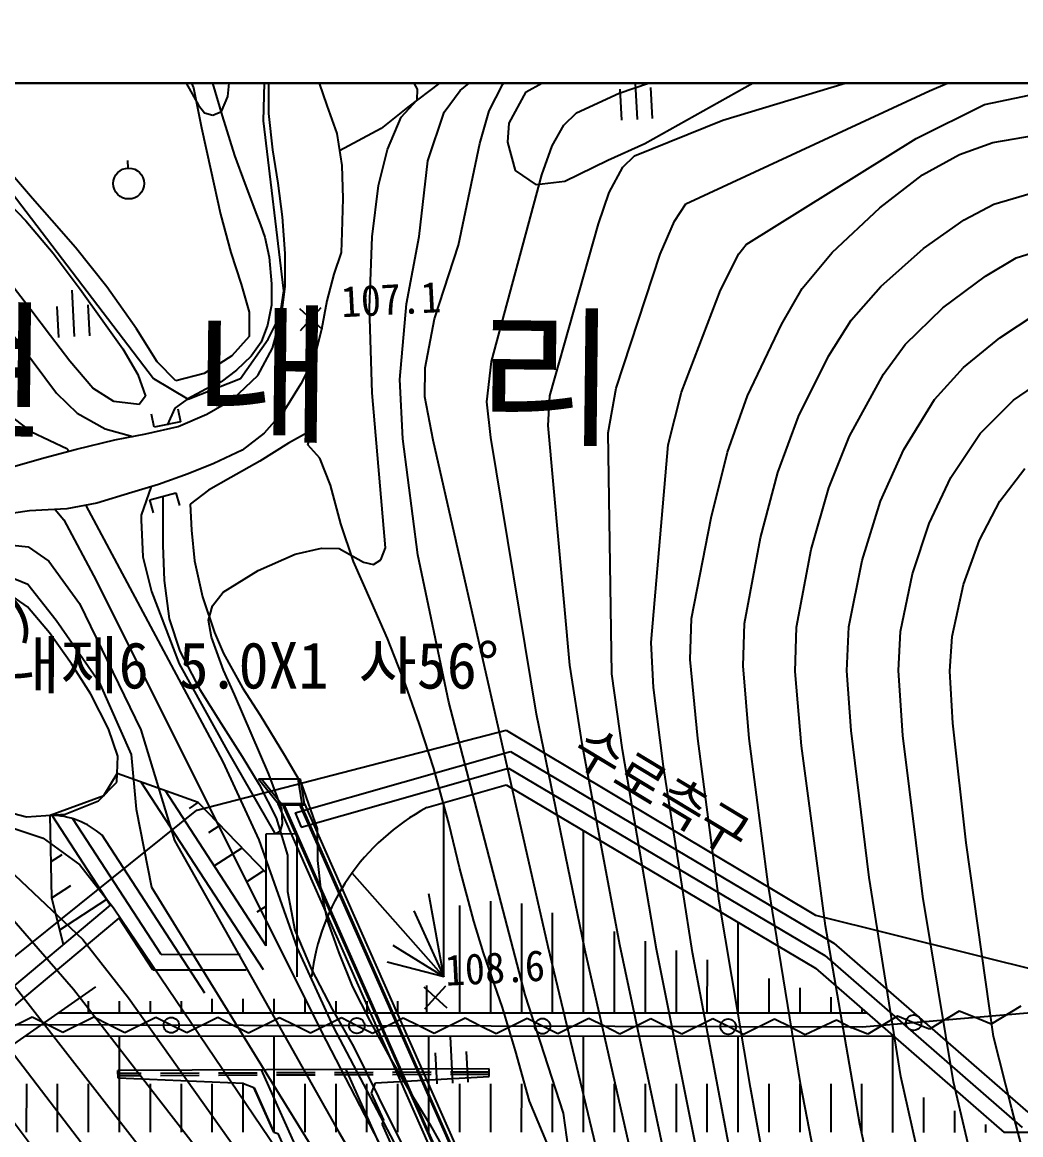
# Model space of a CAD drawing. Header units: millimetres. Extents: x 14054 to 14850, y 1103 to 1809.
# Drawn here: x 14210.1 to 14274.6, y 1473.4 to 1545.3 of the extents above; entities that cross this region are included whole.
import ezdxf
from ezdxf.xclip import XClip

# ---------------------------------------------------------------- set-up
doc = ezdxf.new("R2010")
doc.units = ezdxf.units.MM
doc.header["$LTSCALE"] = 10
doc.header["$MEASUREMENT"] = 0
doc.header["$XCLIPFRAME"] = 2
doc.linetypes.add('HIDDEN', pattern=[0.375, 0.25, -0.125])
doc.layers.add('TX-PAPR', color=2, linetype='Continuous', plot=False)
doc.layers.add('TZ-BASE', color=253, linetype='Continuous')
doc.styles.add('GR', font='GulimChe.ttf')
doc.styles.add('HANA', font='GulimChe.ttf')

# ---------------------------------------------------------------- blocks, each defined once
blk = doc.blocks.new('JD-SSG3')
at = {"layer": 'TZ-BASE'}
for p, q in [((122.946, 78.93, 110.26), (108.962, 71.063, 110.26)), ((82.019, 74.12, 106), (82.351, 78.257, 106)), ((78.108, 77.221, 106), (80.103, 73.562, 106)), ((78.75, 77.236, 106.136), (79.788, 74.691, 106.136)), ((97.024, 74.511, 109), (99.313, 76.394, 109)), ((127.37, 74.505, 113), (132.819, 76.828, 113)), ((87.681, 75.648, 112.614), (88.4, 73.547, 112.614)), ((99.774, 74.886, 110), (100.585, 75.841, 110)), ((101.304, 74.433, 110.26), (103.468, 75.656, 110.26)), ((107.308, 74.336, 111), (111.664, 75.858, 111)), ((108.311, 75.649, 110.281), (108.467, 72.653, 110.281)), ((81.019, 75.025), (81.633, 72.883)), ((84.305, 72.557, 107), (84.384, 75.329, 107)), ((84.659, 73.036), (84.655, 75.201)), ((96.32, 75.474, 106.897), (93.634, 73.43, 106.897)), ((94.269, 74.612, 108), (93.972, 75.167, 108)), ((98.898, 73.203, 110), (99.774, 74.886, 110)), ((114.012, 72.608, 112), (122.997, 75.329, 112)), ((79.788, 74.691, 106.136), (80.315, 72.098, 106.136)), ((81.59, 73.168, 106), (82.019, 74.12, 106)), ((94.244, 73.921, 108), (94.269, 74.612, 108)), ((95.989, 73.12, 109), (97.024, 74.511, 109)), ((100.194, 72.413, 110.26), (101.304, 74.433, 110.26)), ((104.541, 73.066, 111), (107.308, 74.336, 111)), ((107.468, 72.602, 110.281), (107.365, 74.599, 110.281)), ((109.465, 72.705, 110.281), (109.362, 74.702, 110.281)), ((111.611, 67.19, 113), (127.37, 74.505, 113)), ((130.925, 73.615, 114), (134.331, 74.327, 114)), ((80.103, 73.562, 106), (80.497, 73.064, 106)), ((88.4, 73.547, 112.614), (89.055, 71.741, 112.614)), ((93.634, 73.43, 106.897), (91.913, 72.061, 106.897)), ((93.217, 72.8, 108), (94.244, 73.921, 108)), ((126.513, 71.415, 114), (130.925, 73.615, 114)), ((80.497, 73.064, 106), (81.046, 72.928, 106)), ((81.046, 72.928, 106), (81.59, 73.168, 106)), ((81.633, 72.883), (82.437, 70.32)), ((84.916, 70.682), (84.659, 73.036)), ((92.34, 70.704, 108), (93.217, 72.8, 108)), ((94.944, 69.982, 109), (95.989, 73.12, 109)), ((98.304, 71.09, 110), (98.898, 73.203, 110)), ((103.731, 72.272, 111), (104.541, 73.066, 111)), ((80.315, 72.098, 106.136), (80.915, 69.371, 106.136)), ((85.621, 61.559, 107), (84.305, 72.557, 107)), ((91.913, 72.061, 106.897), (89.228, 70.617, 106.897)), ((100.112, 71.173, 110.26), (100.194, 72.413, 110.26)), ((102.984, 70.941, 111), (103.731, 72.272, 111)), ((108.298, 70.296, 112), (114.012, 72.608, 112)), ((89.055, 71.741, 112.614), (89.374, 69.661, 112.614)), ((115.527, 64.571, 114), (126.513, 71.415, 114)), ((131.457, 71.151, 115), (134.84, 71.742, 115)), ((85.256, 68.518), (84.916, 70.682)), ((91.75, 68.381, 108), (92.34, 70.704, 108)), ((96.916, 64.524, 110), (98.304, 71.09, 110)), ((100.6, 69.345, 110.26), (100.112, 71.173, 110.26)), ((102.317, 69.066, 111), (102.984, 70.941, 111)), ((108.962, 71.063, 110.26), (106.567, 69.986, 110.26)), ((129.305, 70.391, 115), (131.457, 71.151, 115)), ((66.155, 70.379, 107), (77.21, 55.896, 107)), ((75.521, 70.003, 104.74), (75.547, 69.504, 104.74)), ((82.437, 70.32), (83.112, 68.514)), ((94.385, 65.075, 109), (94.944, 69.982, 109)), ((106.567, 69.986, 110.26), (103.796, 68.636, 110.26)), ((107.538, 69.558, 112), (108.298, 70.296, 112)), ((126.923, 69.064, 115), (129.305, 70.391, 115)), ((69.377, 67.544, 106.136), (67.967, 69.188, 106.136)), ((80.915, 69.371, 106.136), (81.533, 66.531, 106.136)), ((89.374, 69.661, 112.614), (89.441, 67.537, 112.614)), ((99.063, 57.006, 111), (102.317, 69.066, 111)), ((101.967, 68.422, 110.26), (100.6, 69.345, 110.26)), ((106.653, 67.93, 112), (107.538, 69.558, 112)), ((124.152, 66.927, 115), (126.923, 69.064, 115)), ((83.112, 68.514), (83.852, 66.496)), ((85.533, 66.353), (85.256, 68.518)), ((91.332, 65.066, 108), (91.75, 68.381, 108)), ((103.796, 68.636, 110.26), (101.967, 68.422, 110.26)), ((67.379, 67.726, 107.193), (68.94, 66.098, 107.193)), ((105.961, 65.901, 112), (106.653, 67.93, 112)), ((131.521, 67.165, 116), (134.397, 68, 116)), ((70.638, 66.111, 106.136), (69.377, 67.544, 106.136)), ((89.441, 67.537, 112.614), (89.382, 65.33, 112.614)), ((110.891, 66.072, 113), (111.611, 67.19, 113)), ((121.072, 64.05, 115), (124.152, 66.927, 115)), ((129.612, 66.164, 116), (131.521, 67.165, 116)), ((81.533, 66.531, 106.136), (82.195, 64.049, 106.136)), ((83.852, 66.496), (84.126, 65.825)), ((85.707, 63.978), (85.533, 66.353)), ((126.99, 64.313, 116), (129.612, 66.164, 116)), ((68.94, 66.098, 107.193), (70.72, 63.995, 107.193)), ((72.16, 64.37, 106.136), (70.638, 66.111, 106.136)), ((84.126, 65.825), (84.401, 65.048)), ((102.814, 54.784, 112), (105.961, 65.901, 112)), ((109.956, 63.94, 113), (110.891, 66.072, 113)), ((84.401, 65.048), (84.676, 63.744)), ((89.382, 65.33, 112.614), (89.343, 64.047, 112.614)), ((91.161, 60.472, 108), (91.332, 65.066, 108)), ((93.565, 60.735, 109), (94.385, 65.075, 109)), ((132.979, 63.691, 117), (136.239, 64.728, 117)), ((74.179, 61.829, 106.136), (72.16, 64.37, 106.136)), ((82.195, 64.049, 106.136), (82.862, 62.001, 106.136)), ((89.343, 64.047, 112.614), (88.862, 62.639, 112.614)), ((95.364, 59.766, 110), (96.916, 64.524, 110)), ((115.048, 63.957, 114), (115.527, 64.571, 114)), ((119.131, 61.712, 115), (121.072, 64.05, 115)), ((124.223, 61.855, 116), (126.99, 64.313, 116)), ((70.72, 63.995, 107.193), (72.459, 61.667, 107.193)), ((84.676, 63.744), (84.827, 62.022)), ((85.71, 61.855), (85.707, 63.978)), ((107.118, 55.287, 113), (109.956, 63.94, 113)), ((113.849, 61.611, 114), (115.048, 63.957, 114)), ((130.994, 62.527, 117), (132.979, 63.691, 117)), ((88.862, 62.639, 112.614), (88.403, 60.915, 112.614)), ((65.552, 62.154, 108), (70.943, 54.958, 108)), ((69.269, 60.337, 107.193), (67.77, 62.304, 107.193)), ((82.862, 62.001, 106.136), (83.382, 60.181, 106.136)), ((84.827, 62.022), (84.83, 60.634)), ((85.482, 59.984), (85.71, 61.855)), ((122.314, 59.677, 116), (124.223, 61.855, 116)), ((128.224, 60.461, 117), (130.994, 62.527, 117)), ((71.923, 61.605, 107.268), (72.079, 58.609, 107.268)), ((72.459, 61.667, 107.193), (74.03, 59.473, 107.193)), ((76.101, 59.121, 106.136), (74.179, 61.829, 106.136)), ((85.388, 60.003, 107), (85.621, 61.559, 107)), ((111.329, 55.02, 114), (113.849, 61.611, 114)), ((117.793, 59.394, 115), (119.131, 61.712, 115)), ((71.08, 58.557, 107.268), (70.977, 60.555, 107.268)), ((73.077, 58.661, 107.268), (72.974, 60.658, 107.268)), ((84.83, 60.634), (84.58, 59.352)), ((86.632, 60.425, 107.128), (88.117, 59.086, 107.128)), ((86.705, 59.013, 107.128), (88.044, 60.499, 107.128)), ((88.403, 60.915, 112.614), (88.069, 59.064, 112.614)), ((91.332, 54.973, 108), (91.161, 60.472, 108)), ((93.122, 55.834, 109), (93.565, 60.735, 109)), ((125.805, 58.108, 117), (128.224, 60.461, 117)), ((70.545, 58.658, 107.193), (69.269, 60.337, 107.193)), ((83.382, 60.181, 106.136), (83.396, 58.615, 106.136)), ((84.61, 58.445, 107), (85.388, 60.003, 107)), ((84.898, 57.86), (85.482, 59.984)), ((94.769, 56.595, 110), (95.364, 59.766, 110)), ((131.911, 58.541, 118), (134.27, 60.087, 118)), ((74.03, 59.473, 107.193), (75.212, 57.813, 107.193)), ((77.446, 56.987, 106.136), (76.101, 59.121, 106.136)), ((84.58, 59.352), (84.162, 58.257)), ((88.069, 59.064, 112.614), (87.61, 57.277, 112.614)), ((115.596, 54.775, 115), (117.793, 59.394, 115)), ((120.845, 57.338, 116), (122.314, 59.677, 116)), ((71.785, 57.016, 107.193), (70.545, 58.658, 107.193)), ((83.396, 58.615, 106.136), (82.264, 57.368, 106.136)), ((82.832, 55.903, 107), (84.61, 58.445, 107)), ((84.162, 58.257), (83.512, 57.353)), ((129.563, 56.61, 118), (131.911, 58.541, 118)), ((75.212, 57.813, 107.193), (76.187, 56.157, 107.193)), ((83.956, 56.092), (84.898, 57.86)), ((124.387, 56.176, 117), (125.805, 58.108, 117)), ((73.287, 55.276, 107.193), (71.785, 57.016, 107.193)), ((78.654, 55.761, 106.136), (77.446, 56.987, 106.136)), ((82.264, 57.368, 106.136), (80.473, 56.225, 106.136)), ((83.512, 57.353), (82.567, 56.447)), ((87.61, 57.277, 112.614), (86.731, 55.551, 112.614)), ((98.751, 54.385, 111), (99.063, 57.006, 111)), ((118.899, 53.445, 116), (120.845, 57.338, 116)), ((76.187, 56.157, 107.193), (76.677, 54.753, 107.193)), ((80.473, 56.225, 106.136), (78.654, 55.761, 106.136)), ((82.567, 56.447), (81.58, 55.688)), ((82.34, 54.576), (83.956, 56.092)), ((94.752, 54.722, 110), (94.769, 56.595, 110)), ((122.192, 52.166, 117), (124.387, 56.176, 117)), ((127.691, 54.541, 118), (129.563, 56.61, 118)), ((132.793, 54.495, 119), (136.147, 56.786, 119)), ((77.21, 55.896, 107), (79.446, 54.574, 107)), ((79.446, 54.574, 107), (82.832, 55.903, 107)), ((81.58, 55.688), (80.594, 55.204)), ((86.731, 55.551, 112.614), (85.662, 53.846, 112.614)), ((93.32, 52.012, 109), (93.122, 55.834, 109)), ((65.475, 55.356, 109), (69.273, 52.47, 109)), ((70.943, 54.958, 108), (72.268, 53.661, 108)), ((74.633, 54.425, 107.193), (73.287, 55.276, 107.193)), ((76.677, 54.753, 107.193), (76.272, 54.23, 107.193)), ((80.594, 55.204), (79.418, 54.592)), ((92.195, 44.951, 108), (91.332, 54.973, 108)), ((95.281, 51.912, 110), (94.752, 54.722, 110)), ((102.706, 52.867, 112), (102.814, 54.784, 112)), ((106.592, 52.387, 113), (107.118, 55.287, 113)), ((110.468, 51.609, 114), (111.329, 55.02, 114)), ((114.317, 51.145, 115), (115.596, 54.775, 115)), ((76.272, 54.23, 107.193), (74.633, 54.425, 107.193)), ((78.578, 53.981), (78.08, 52.893)), ((79.418, 54.592), (78.578, 53.981)), ((78.785, 53.944), (78.953, 53.107)), ((80.66, 53.606), (82.34, 54.576)), ((99.019, 52.097, 111), (98.751, 54.385, 111)), ((125.71, 51.305, 118), (127.691, 54.541, 118)), ((130.639, 52.341, 119), (132.793, 54.495, 119)), ((72.268, 53.661, 108), (74.071, 52.651, 108)), ((77.245, 52.765), (77.078, 53.602)), ((78.791, 52.804), (80.66, 53.606)), ((85.662, 53.846, 112.614), (84.362, 52.373, 112.614)), ((117.553, 49.82, 116), (118.899, 53.445, 116)), ((74.071, 52.651, 108), (75.869, 52.155, 108)), ((76.71, 52.317), (78.791, 52.804)), ((78.953, 53.107), (77.245, 52.765)), ((87.472, 52.588, 107.485), (85.939, 51.724, 107.485)), ((87.179, 51.621, 107.485), (87.472, 52.588, 107.485)), ((104.113, 37.381, 112), (102.706, 52.867, 112)), ((69.273, 52.47, 109), (71.64, 51.348, 109)), ((72.235, 51.341), (74.714, 51.934)), ((74.714, 51.934), (76.71, 52.317)), ((84.362, 52.373, 112.614), (82.935, 51.276, 112.614)), ((94.29, 44.513, 109), (93.32, 52.012, 109)), ((102.712, 19.171, 110), (95.281, 51.912, 110)), ((101.954, 34.215, 111), (99.019, 52.097, 111)), ((106.835, 36.818, 113), (106.592, 52.387, 113)), ((120.858, 48.841, 117), (122.192, 52.166, 117)), ((128.756, 49.506, 119), (130.639, 52.341, 119)), ((70.198, 50.79), (72.235, 51.341)), ((71.64, 51.348, 109), (71.686, 51.192, 109)), ((82.935, 51.276, 112.614), (81.107, 50.412, 112.614)), ((85.939, 51.724, 107.485), (84.071, 50.564, 107.485)), ((87.959, 50.761, 107.485), (87.179, 51.621, 107.485)), ((109.377, 38.84, 114), (110.468, 51.609, 114)), ((113.257, 46.906, 115), (114.317, 51.145, 115)), ((124.21, 47.968, 118), (125.71, 51.305, 118)), ((67.844, 50.135), (70.198, 50.79)), ((81.107, 50.412, 112.614), (79.448, 49.736, 112.614)), ((84.071, 50.564, 107.485), (82.202, 49.51, 107.485)), ((88.635, 48.997, 107.485), (87.959, 50.761, 107.485)), ((79.448, 49.736, 112.614), (77.536, 49.06, 112.614)), ((116.44, 45.608, 116), (117.553, 49.82, 116)), ((131.906, 47.964, 120), (133.538, 50.085, 120)), ((77.536, 49.06, 112.614), (75.813, 48.531, 112.614)), ((77.061, 48.914, 108), (76.414, 47.058, 108)), ((82.202, 49.51, 107.485), (80.753, 48.687, 107.485)), ((89.313, 46.517, 107.485), (88.635, 48.997, 107.485)), ((127.349, 46.527, 119), (128.756, 49.506, 119)), ((75.813, 48.531, 112.614), (73.545, 47.834, 112.614)), ((76.97, 48.049), (78.646, 48.522)), ((77.808, 48.285), (77.796, 45.129)), ((78.646, 48.522), (78.878, 47.7)), ((80.753, 48.687, 107.485), (79.578, 47.781, 107.485)), ((119.723, 44.853, 117), (120.858, 48.841, 117)), ((71.611, 47.472, 112.614), (69.195, 47.342, 112.614)), ((73.545, 47.834, 112.614), (71.611, 47.472, 112.614)), ((72.829, 47.7, 109), (81.685, 31.132, 109)), ((77.202, 47.227), (76.97, 48.049)), ((79.578, 47.781, 107.485), (79.665, 46.1, 107.485)), ((123.017, 44.142, 118), (124.21, 47.968, 118)), ((130.604, 45.448, 120), (131.906, 47.964, 120)), ((69.195, 47.342, 112.614), (67.241, 47.065, 112.614)), ((70.855, 47.431, 110), (71.399, 46.762, 110)), ((71.399, 46.762, 110), (73.503, 42.836, 110)), ((76.414, 47.058, 108), (76.398, 46.76, 108)), ((76.398, 46.76, 108), (76.508, 44.369, 108)), ((111.992, 40.383, 115), (113.257, 46.906, 115)), ((79.665, 46.1, 107.485), (79.858, 44.125, 107.485)), ((90.137, 44.081, 107.485), (89.313, 46.517, 107.485)), ((126.269, 43.267, 119), (127.349, 46.527, 119)), ((115.407, 40.059, 116), (116.44, 45.608, 116)), ((129.56, 42.596, 120), (130.604, 45.448, 120)), ((67.246, 45.21, 111), (69.102, 45.022, 111)), ((69.102, 45.022, 111), (70.428, 44.097, 111)), ((77.796, 45.129), (77.884, 42.839)), ((86.367, 44.544, 108), (88.055, 44.934, 108)), ((88.055, 44.934, 108), (89.197, 44.914, 108)), ((89.197, 44.914, 108), (90.776, 44.023, 108)), ((91.908, 44.17, 108), (92.195, 44.951, 108)), ((118.762, 39.826, 117), (119.723, 44.853, 117)), ((70.428, 44.097, 111), (72.415, 41.361, 111)), ((76.508, 44.369, 108), (77.068, 42.127, 108)), ((79.858, 44.125, 107.485), (80.366, 41.792, 107.485)), ((83.96, 43.497, 108), (86.367, 44.544, 108)), ((91.297, 41.455, 107.485), (90.137, 44.081, 107.485)), ((90.776, 44.023, 108), (91.419, 43.881, 108)), ((91.419, 43.881, 108), (91.908, 44.17, 108)), ((96.294, 34.978, 109), (94.29, 44.513, 109)), ((122.146, 39.841, 118), (123.017, 44.142, 118)), ((66.91, 43.489, 112), (69.085, 42.608, 112)), ((81.696, 42.09, 108), (83.96, 43.497, 108)), ((125.493, 39.551, 119), (126.269, 43.267, 119)), ((69.085, 42.608, 112), (70.909, 40.289, 112)), ((73.503, 42.836, 110), (88.063, 13.666, 110)), ((77.884, 42.839), (78.225, 40.359)), ((128.823, 39.226, 120), (129.56, 42.596, 120)), ((69.059, 41.14, 112.866), (67.628, 42.126, 112.866)), ((77.068, 42.127, 108), (78.861, 37.457, 108)), ((80.366, 41.792, 107.485), (81.149, 39.481, 107.485)), ((81.011, 41.214, 108), (81.696, 42.09, 108)), ((70.471, 39.461, 112.866), (69.059, 41.14, 112.866)), ((72.415, 41.361, 111), (76.388, 33.192, 111)), ((80.756, 40.288, 108), (81.011, 41.214, 108)), ((92.332, 39.103, 107.485), (91.297, 41.455, 107.485)), ((70.909, 40.289, 112), (73.671, 36.316, 112)), ((78.225, 40.359), (78.901, 38.279)), ((80.944, 39.184, 108), (80.756, 40.288, 108)), ((111.906, 37.742, 115), (111.992, 40.383, 115)), ((115.323, 37.321, 116), (115.407, 40.059, 116)), ((118.68, 36.964, 117), (118.762, 39.826, 117)), ((122.019, 36.997, 118), (122.146, 39.841, 118)), ((125.357, 37.029, 119), (125.493, 39.551, 119)), ((71.904, 37.468, 112.866), (70.471, 39.461, 112.866)), ((81.722, 37.049, 108), (80.944, 39.184, 108)), ((81.149, 39.481, 107.485), (81.718, 38.116, 107.485)), ((93.472, 36.183, 107.485), (92.332, 39.103, 107.485)), ((109.533, 35.935, 114), (109.377, 38.84, 114)), ((128.685, 36.995, 120), (128.823, 39.226, 120)), ((78.901, 38.279), (80.188, 35.802)), ((81.718, 38.116, 107.485), (82.963, 35.911, 107.485)), ((73.148, 35.494, 112.866), (71.904, 37.468, 112.866)), ((78.861, 37.457, 108), (81.976, 31.859, 108)), ((112.386, 32.642, 115), (111.906, 37.742, 115)), ((82.444, 35.48, 108), (81.722, 37.049, 108)), ((104.909, 32.293, 112), (104.113, 37.381, 112)), ((107.519, 31.891, 113), (106.835, 36.818, 113)), ((115.72, 32.629, 116), (115.323, 37.321, 116)), ((119.096, 32.148, 117), (118.68, 36.964, 117)), ((122.3, 33.144, 118), (122.019, 36.997, 118)), ((125.649, 32.832, 119), (125.357, 37.029, 119)), ((128.873, 33.619, 120), (128.685, 36.995, 120)), ((73.671, 36.316, 112), (75.761, 31.598, 112)), ((94.402, 33.537, 107.485), (93.472, 36.183, 107.485)), ((74.287, 33.246, 112.866), (73.148, 35.494, 112.866)), ((80.188, 35.802), (81.58, 33.597)), ((84.659, 30.337, 108), (82.444, 35.48, 108)), ((82.963, 35.911, 107.485), (84.101, 34.148, 107.485)), ((110.183, 30.816, 114), (109.533, 35.935, 114)), ((101.224, 16.07, 109), (96.294, 34.978, 109)), ((84.101, 34.148, 107.485), (85.661, 31.544, 107.485)), ((105.085, 19.023, 111), (101.954, 34.215, 111)), ((74.9, 31.482, 112.866), (74.287, 33.246, 112.866)), ((76.388, 33.192, 111), (78.561, 26.038, 111)), ((80.009, 28.006), (100.011, 33.169)), ((80.009, 28.006), (100.011, 33.169)), ((81.58, 33.597), (82.929, 31.477)), ((95.332, 30.701, 107.485), (94.402, 33.537, 107.485)), ((100.011, 33.169), (120.007, 21.223)), ((100.011, 33.169), (120.007, 21.223)), ((123.472, 23.638, 118), (122.3, 33.144, 118)), ((129.743, 25.879, 120), (128.873, 33.619, 120)), ((113.775, 22.128, 115), (112.386, 32.642, 115)), ((116.941, 23.192, 116), (115.72, 32.629, 116)), ((126.943, 22.427, 119), (125.649, 32.832, 119)), ((81.976, 31.859, 108), (85.022, 26.535, 108)), ((86.355, 27.822), (100.289, 31.788)), ((100.289, 31.788), (121.182, 19.411)), ((107.349, 19.297, 112), (104.909, 32.293, 112)), ((109.715, 19.017, 113), (107.519, 31.891, 113)), ((120.646, 20.519, 117), (119.096, 32.148, 117)), ((74.84, 29.8, 112.866), (74.9, 31.482, 112.866)), ((75.761, 31.598, 112), (76.086, 28.066, 112)), ((81.685, 31.132, 109), (84.019, 26.079, 109)), ((82.929, 31.477), (84.026, 29.65)), ((85.661, 31.544, 107.485), (86.779, 29.676, 107.485)), ((61.198, 30.417, 114), (72.641, 19.646, 114)), ((73.99, 28.948), (74.86, 30.361)), ((80.1, 28.491), (74.86, 30.361)), ((85.497, 28.055, 108), (84.659, 30.337, 108)), ((86.744, 26.893), (100.149, 30.709)), ((96.327, 27.066, 107.485), (95.332, 30.701, 107.485)), ((100.149, 30.709), (120.594, 18.597)), ((112.049, 18.807, 114), (110.183, 30.816, 114)), ((73.643, 28.6, 112.866), (74.84, 29.8, 112.866)), ((84.319, 17.669), (76.415, 29.806)), ((83.982, 30.035), (86.689, 30.034)), ((83.982, 30.035), (85.285, 28.416)), ((84.026, 29.65), (85.143, 27.508)), ((84.177, 30.035), (85.48, 28.416)), ((86.535, 30.034), (86.787, 28.415)), ((86.689, 30.034), (86.941, 28.415)), ((86.779, 29.676, 107.485), (87.794, 26.798, 107.485)), ((94.868, 28.166), (100.01, 29.629)), ((100.01, 29.629), (120.006, 17.783)), ((70.518, 27.667), (73.99, 28.948)), ((84.489, 19.24), (77.97, 29.251)), ((66.456, 28.229, 112.866), (69, 27.561, 112.866)), ((71.501, 27.735, 112.866), (73.643, 28.6, 112.866)), ((76.086, 28.066, 112), (77.084, 23.025, 112)), ((79.526, 28.117), (80.1, 28.491)), ((84.483, 23.953), (80.1, 28.491)), ((85.245, 28.416), (108.761, -24.807)), ((86.972, 28.415), (85.245, 28.416)), ((85.245, 28.416), (86.972, 28.415)), ((85.278, 28.34), (87.006, 28.339)), ((85.546, 27.116, 108), (85.497, 28.055, 108)), ((85.522, 28.416), (109.038, -24.807)), ((85.599, 28.416), (109.115, -24.807)), ((86.62, 28.416), (110.136, -24.807)), ((86.696, 28.415), (110.213, -24.807)), ((86.972, 28.415), (110.489, -24.807)), ((95.97, 17.223), (95.974, 28.48)), ((60.004, 11.932), (80.009, 28.006)), ((60.004, 11.932), (80.009, 28.006)), ((69, 27.561, 112.866), (71.501, 27.735, 112.866)), ((70.631, 22.324), (70.518, 27.667)), ((74.431, 21.858), (70.649, 27.664)), ((77.696, 18.676), (71.986, 27.444)), ((85.143, 27.508), (85.862, 25.092)), ((86.355, 27.822), (86.744, 26.893)), ((86.355, 27.822), (86.744, 26.893)), ((68.201, 26.806, 113), (70.078, 26.193, 113)), ((80.779, 26.546), (81.515, 27.026)), ((85.08, 26.482, 108), (85.403, 26.665, 108)), ((85.403, 26.665, 108), (85.546, 27.116, 108)), ((87.794, 26.798, 107.485), (87.797, 24.738, 107.485)), ((96.984, 24.293, 107.485), (96.327, 27.066, 107.485)), ((105.005, 14.898), (105.009, 26.668)), ((70.078, 26.193, 113), (72.439, 24.47, 113)), ((80.525, 16.164), (73.874, 26.377)), ((78.561, 26.038, 111), (89.189, 7.181, 111)), ((84.019, 26.079, 109), (86.5, 19.079, 109)), ((84.48, 26.48), (86.48, 26.483)), ((84.489, 19.24), (84.48, 26.48)), ((85.022, 26.535, 108), (85.08, 26.482, 108)), ((86.492, 17.226), (86.48, 26.483)), ((81.135, 24.391), (82.931, 25.561)), ((131.516, 13.365, 120), (129.743, 25.879, 120)), ((70.581, 24.678), (71.288, 25.139)), ((72.439, 24.47, 113), (74.611, 21.697, 113)), ((85.862, 25.092), (85.867, 22.737)), ((87.797, 24.738, 107.485), (87.99, 22.972, 107.485)), ((83.286, 23.405), (84.346, 24.096)), ((95.97, 17.223), (90.041, 23.938)), ((97.914, 20.826, 107.485), (96.984, 24.293, 107.485)), ((70.631, 22.324), (71.858, 23.123)), ((77.084, 23.025, 112), (89.392, 3.058, 112)), ((119.043, 10.198, 116), (116.941, 23.192, 116)), ((125.51, 10.789, 118), (123.472, 23.638, 118)), ((66.859, 22.359, 115), (72.023, 16.428, 115)), ((71.378, 19.301), (70.631, 22.324)), ((85.867, 22.737), (86.334, 20.237)), ((87.99, 22.972, 107.485), (88.435, 20.893, 107.485)), ((95.97, 17.223), (94.995, 22.592)), ((128.915, 10.432, 119), (126.943, 22.427, 119)), ((59.981, 9.755), (74.431, 21.858)), ((71.139, 20.268), (74.177, 22.247)), ((74.611, 21.697, 113), (95.175, -8.715, 113)), ((83.902, 21.42), (84.486, 21.8)), ((97.005, 14.9), (97.007, 21.838)), ((99.005, 14.9), (99.007, 22.122)), ((101.005, 14.899), (101.007, 21.968)), ((115.788, 10.068, 115), (113.775, 22.128, 115)), ((58.825, 7.502), (74.976, 21.02)), ((77.154, 17.676), (74.976, 21.02)), ((88.435, 20.893, 107.485), (89.174, 18.771, 107.485)), ((94.037, 21.489), (95.97, 17.223)), ((103.005, 14.898), (103.007, 21.361)), ((120.007, 21.223), (140.005, 16.217)), ((120.007, 21.223), (140.005, 16.217)), ((86.334, 20.237), (87.411, 17.695)), ((98.528, 18.788, 107.485), (97.914, 20.826, 107.485)), ((107.005, 14.897), (107.007, 20.148)), ((115.005, 14.895), (115.007, 20.744)), ((122.862, 7.698, 117), (120.646, 20.519, 117)), ((72.641, 19.646, 114), (75.588, 15.859, 114)), ((109.005, 14.896), (109.007, 19.542)), ((63.198, 18.698, 117), (79.096, -2.019, 117)), ((86.5, 19.079, 109), (88.812, 13.996, 109)), ((89.174, 18.771, 107.485), (90.062, 16.586, 107.485)), ((95.97, 17.223), (92.699, 19.252)), ((99.754, 15.238, 107.485), (98.528, 18.788, 107.485)), ((108.037, -3.054, 110), (102.712, 19.171, 110)), ((109.997, -2.674, 111), (105.085, 19.023, 111)), ((111.957, -2.294, 112), (107.349, 19.297, 112)), ((113.917, -1.914, 113), (109.715, 19.017, 113)), ((111.005, 14.896), (111.006, 18.935)), ((115.876, -1.534, 114), (112.049, 18.807, 114)), ((121.182, 19.411), (132.911, 9.194)), ((77.696, 18.676), (82.798, 18.683)), ((95.97, 17.223), (92.309, 18.172)), ((113.005, 14.895), (113.006, 18.329)), ((120.594, 18.597), (133.357, 7.479)), ((67.603, 17.446, 116), (79.181, 2.55, 116)), ((77.154, 17.676), (83.183, 17.683)), ((87.411, 17.695), (88.761, 15.134)), ((120.006, 17.783), (132.186, 7.172)), ((60.002, 7.202), (73.484, 16.577)), ((61.211, 17.058, 118), (82.319, -10.929, 118)), ((90.062, 16.586, 107.485), (91.179, 14.381, 107.485)), ((94.68, 16.572, 108.599), (96.166, 15.233, 108.599)), ((94.754, 15.16, 108.599), (96.093, 16.646, 108.599)), ((94.864, 14.901), (94.864, 16.673)), ((117.005, 14.894), (117.006, 17.115)), ((72.023, 16.428, 115), (81.254, 4.551, 115)), ((75.588, 15.859, 114), (89.018, -2.994, 114)), ((103.712, 8.418, 109), (101.224, 16.07, 109)), ((119.005, 14.893), (119.006, 16.509)), ((121.005, 14.893), (121.005, 15.902)), ((73.005, 14.908), (73.005, 15.655)), ((75.005, 14.907), (75.005, 15.657)), ((77.005, 14.907), (77.005, 15.66)), ((79.005, 14.906), (79.005, 15.662)), ((81.005, 14.905), (81.005, 15.814)), ((83.005, 14.905), (83.005, 15.814)), ((85.005, 14.904), (85.005, 15.813)), ((87.005, 14.903), (87.005, 15.812)), ((88.761, 15.134), (90.132, 12.718)), ((89.005, 14.903), (89.005, 15.662)), ((91.005, 14.902), (91.005, 15.661)), ((93.005, 14.901), (93.005, 15.66)), ((100.6, 12.444, 107.485), (99.754, 15.238, 107.485)), ((123.005, 14.892), (123.005, 15.17)), ((133.274, 15.337), (131.364, 14.175)), ((69.353, 14.623), (67.35, 13.629)), ((70.351, 14.121), (69.353, 14.623)), ((71.084, 14.908), (123.325, 14.892)), ((73.353, 14.613), (71.35, 13.618)), ((74.351, 14.11), (73.353, 14.613)), ((77.353, 14.603), (75.35, 13.608)), ((78.351, 14.1), (77.353, 14.603)), ((81.353, 14.592), (79.35, 13.597)), ((82.351, 14.09), (81.353, 14.592)), ((85.353, 14.582), (83.35, 13.587)), ((86.351, 14.079), (85.353, 14.582)), ((89.353, 14.571), (87.35, 13.576)), ((90.351, 14.069), (89.353, 14.571)), ((93.353, 14.561), (91.35, 13.566)), ((94.351, 14.058), (93.353, 14.561)), ((97.353, 14.55), (95.35, 13.556)), ((98.351, 14.048), (97.353, 14.55)), ((101.353, 14.54), (99.35, 13.545)), ((102.351, 14.037), (101.353, 14.54)), ((105.353, 14.529), (103.35, 13.535)), ((106.351, 14.027), (105.353, 14.529)), ((109.353, 14.519), (107.35, 13.524)), ((110.351, 14.016), (109.353, 14.519)), ((113.353, 14.509), (111.35, 13.514)), ((114.351, 14.006), (113.353, 14.509)), ((117.352, 14.498), (115.35, 13.503)), ((118.351, 13.996), (117.352, 14.498)), ((121.358, 14.436), (119.337, 13.479)), ((122.347, 13.915), (121.358, 14.436)), ((125.302, 14.675), (123.391, 13.513)), ((126.34, 14.26), (125.302, 14.675)), ((129.288, 15.006), (127.378, 13.844)), ((130.326, 14.591), (129.288, 15.006)), ((131.364, 14.175), (130.326, 14.591)), ((71.35, 13.618), (70.351, 14.121)), ((75.35, 13.608), (74.351, 14.11)), ((79.35, 13.597), (78.351, 14.1)), ((83.35, 13.587), (82.351, 14.09)), ((87.35, 13.576), (86.351, 14.079)), ((88.063, 13.666, 110), (92.5, 5.127, 110)), ((88.812, 13.996, 109), (96.186, 0.005, 109)), ((91.35, 13.566), (90.351, 14.069)), ((91.179, 14.381, 107.485), (92.508, 11.967, 107.485)), ((95.35, 13.556), (94.351, 14.058)), ((99.35, 13.545), (98.351, 14.048)), ((103.35, 13.535), (102.351, 14.037)), ((107.35, 13.524), (106.351, 14.027)), ((111.35, 13.514), (110.351, 14.016)), ((115.35, 13.503), (114.351, 14.006)), ((119.337, 13.479), (118.348, 14.001)), ((123.391, 13.513), (122.353, 13.929)), ((127.378, 13.844), (126.34, 14.26)), ((68.928, 13.409), (125.047, 13.391)), ((75.003, 7.19), (75.005, 13.407)), ((85.003, 7.187), (85.005, 13.404)), ((95.003, 7.184), (95.005, 13.401)), ((96.384, 13.357, 108.389), (96.539, 10.361, 108.389)), ((105.003, 7.181), (105.005, 13.398)), ((115.003, 7.178), (115.005, 13.395)), ((125.003, 7.175), (125.005, 13.391)), ((132.686, 8.703, 120), (131.516, 13.365, 120)), ((90.132, 12.718), (91.757, 9.443)), ((95.541, 10.309, 108.389), (95.437, 12.306, 108.389)), ((97.538, 10.412, 108.389), (97.434, 12.41, 108.389)), ((101.51, 9.188, 107.485), (100.6, 12.444, 107.485)), ((92.508, 11.967, 107.485), (93.984, 9.447, 107.485)), ((98.902, 11.274, 164.723), (74.907, 11.172, 164.723)), ((74.909, 10.672, 164.723), (74.907, 11.172, 164.723)), ((84.171, 11.211, 164.723), (94.102, -10.988, 164.723)), ((89.638, 11.235, 164.723), (99.569, -10.965, 164.723)), ((98.904, 10.774, 164.723), (98.902, 11.274, 164.723)), ((132.73, -20.946, 118), (125.51, 10.789, 118)), ((69.003, 7.192), (69.004, 10.301)), ((71.003, 7.192), (71.004, 10.301)), ((73.003, 7.191), (73.004, 10.301)), ((83.031, 10.332, 164.723), (74.909, 10.672, 164.723)), ((77.003, 7.19), (77.004, 10.301)), ((79.003, 7.189), (79.004, 10.301)), ((81.003, 7.189), (81.004, 10.301)), ((83.003, 7.188), (83.004, 10.301)), ((83.031, 10.332, 164.723), (83.691, 10.08, 164.723)), ((84.983, 7.193, 164.723), (83.691, 10.08, 164.723)), ((87.003, 7.187), (87.004, 10.301)), ((89.003, 7.186), (89.004, 10.301)), ((91.003, 7.185), (91.004, 10.301)), ((91.306, 9.709, 164.723), (91.558, 10.37, 164.723)), ((91.558, 10.37, 164.723), (98.904, 10.774, 164.723)), ((93.003, 7.185), (93.004, 10.301)), ((97.003, 7.183), (97.004, 10.301)), ((99.003, 7.183), (99.004, 10.301)), ((101.003, 7.182), (101.004, 10.301)), ((103.003, 7.182), (103.004, 10.301)), ((107.003, 7.18), (107.004, 10.301)), ((109.003, 7.18), (109.004, 10.301)), ((111.003, 7.179), (111.004, 10.301)), ((113.003, 7.178), (113.004, 10.301)), ((117.836, -1.154, 115), (115.788, 10.068, 115)), ((117.003, 7.177), (117.004, 10.301)), ((119.003, 7.176), (119.004, 10.301)), ((125.205, -20.925, 116), (119.043, 10.198, 116)), ((121.003, 7.176), (121.004, 10.301)), ((123.003, 7.175), (123.004, 10.302)), ((140.304, -37.726, 119), (128.915, 10.432, 119)), ((83.704, 10.051, 164.723), (84.983, 7.193, 164.723)), ((92.093, 7.951, 164.723), (91.306, 9.709, 164.723)), ((91.757, 9.443), (93.233, 6.461)), ((93.984, 9.447, 107.485), (95.08, 7.662, 107.485)), ((127.003, 7.174), (127.003, 9.43)), ((102.904, 5.849, 107.485), (101.51, 9.188, 107.485)), ((139.197, -16.3, 120), (132.686, 8.703, 120)), ((132.911, 9.194), (133.732, 8.479)), ((91.992, 7.686, 164.723), (92.093, 7.951, 164.723)), ((104.187, 4.968, 109), (103.712, 8.418, 109)), ((129.003, 7.173), (129.003, 8.559)), ((84.983, 7.193, 164.723), (85.247, 7.092, 164.723)), ((91.992, 7.686, 164.723), (98.492, -6.845, 164.723)), ((95.08, 7.662, 107.485), (96.472, 5.206, 107.485)), ((129.603, -23.429, 117), (122.862, 7.698, 117)), ((131.003, 7.173), (131.003, 7.688)), ((85.247, 7.092, 164.723), (91.748, -7.44, 164.723)), ((89.189, 7.181, 111), (93.365, 0.119, 111)), ((132.186, 7.179), (264.802, 7.13))]:
    blk.add_line(p, q, dxfattribs=at)
at = {"layer": 'TZ-BASE', "ltscale": 0.2}
for p, q in [((139.926, 15.388), (123.009, 13.983)), ((123.009, 13.983), (64.348, 14.137))]:
    blk.add_line(p, q, dxfattribs=at)
at = {"layer": 'TZ-BASE', "linetype": 'HIDDEN'}
for p, q in [((98.903, 11.074, 164.723), (74.908, 10.972, 164.723)), ((98.903, 10.924, 164.723), (74.908, 10.822, 164.723))]:
    blk.add_line(p, q, dxfattribs=at)
at = {"layer": 'TZ-BASE'}
for centre, radius in [((75.599, 68.505, 104.74), 1), ((78.351, 14.1), 0.5), ((90.351, 14.069), 0.5), ((102.351, 14.037), 0.5), ((114.351, 14.006), 0.5), ((126.34, 14.26), 0.5)]:
    blk.add_circle(centre, radius, dxfattribs=at)
for centre, radius, start, end in [((101.679, 15.519), 14.364, 118.30314, 173.17385), ((70.503, 22.615), 5.052, 48.13998, 89.83019)]:
    blk.add_arc(centre, radius, start, end, dxfattribs=at)
at = {"layer": 'TZ-BASE', "style": 'HANA'}
for s, height, rotation, p in [('107.1', 2, 2.96834, (89.372, 59.859, 107.128)), ('현  내  리', 7.2, 359.35958, (61.402, 52.803)), ('D(함)현내제6 5.0X1 사56%%d', 3, 359.9762, (54.075, 35.875, 54.599)), ('수로측구', 2.5, 328.81609, (104.046, 31.42)), ('108.6', 2, 2.96834, (96.093, 16.646, 108.599))]:
    blk.add_text(s, height=height, rotation=rotation, dxfattribs=at).set_placement(p)

msp = doc.modelspace()

# ---------------------------------------------------------------- linework, layer by layer
at = {"layer": 'TX-PAPR', "flags": 128}
msp.add_lwpolyline([(14841.361, 1541.395), (14841.361, 1391.395), (14141.362, 1391.395), (14141.362, 1541.395)], close=True, dxfattribs=at)

# ---------------------------------------------------------------- block references
at = {"layer": 'TZ-BASE'}
ref = msp.add_blockref('JD-SSG3', (14141.362, 1466.395), dxfattribs=at)
XClip(ref).set_block_clipping_path([(-0.0000000005, -74.9999998167), (699.9994600031, 75.0000001883)])

# ---------------------------------------------------------------- texts
at = {"layer": 'TZ-BASE', "style": 'GR'}
msp.add_text('(KPR308K297)', height=3, rotation=29.21775, dxfattribs=at).set_placement((14190.864, 1495.19))

doc.saveas('drawing.dxf')
